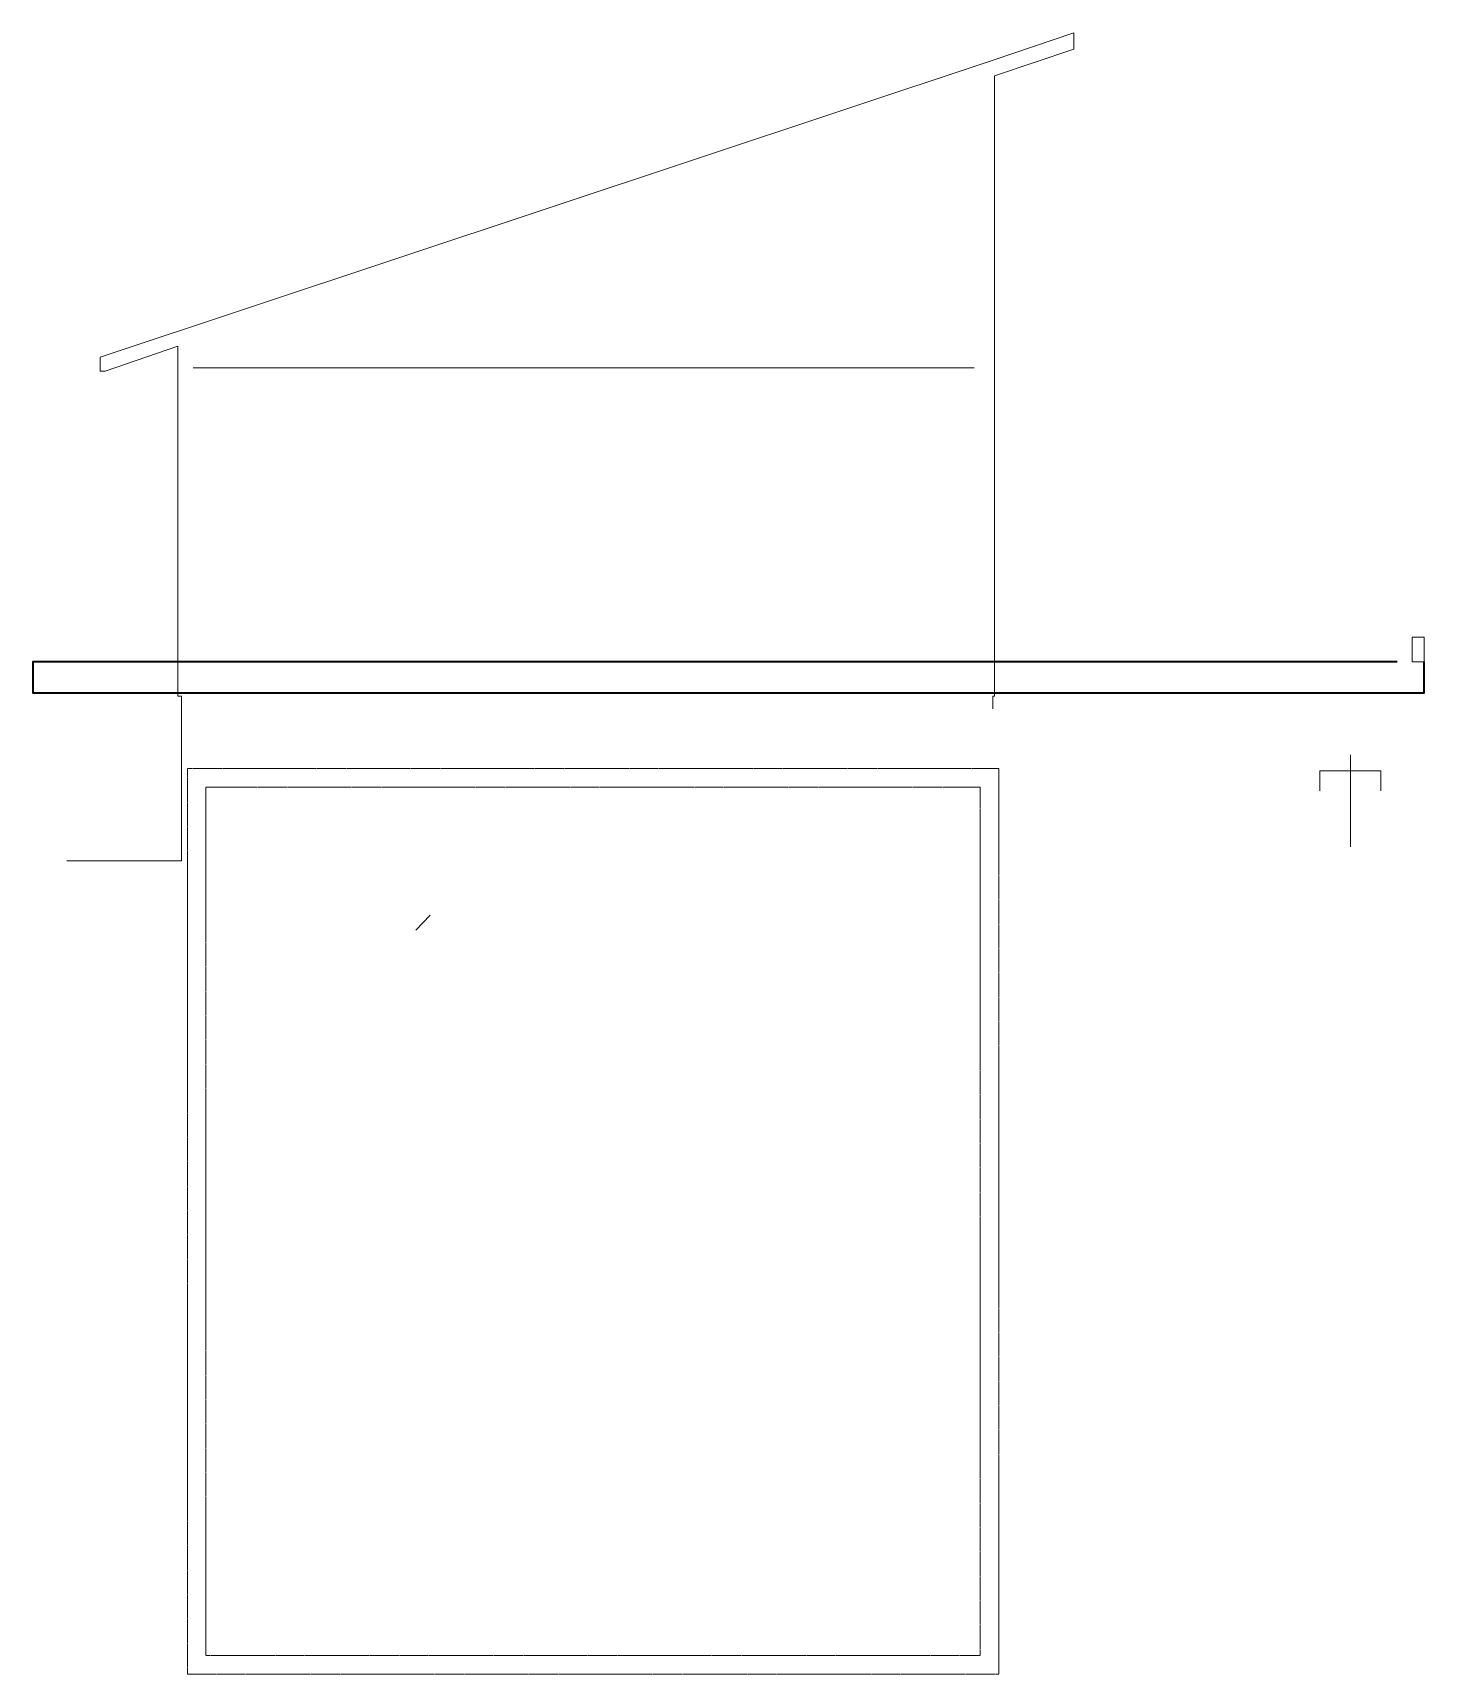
# Model space of a CAD drawing. Header units: inches. Extents: x -3905 to 10892, y 1064 to 9590.
# Drawn here: x 404.2 to 815.7, y 2808.2 to 3293.9 of the extents above; entities that cross this region are included whole.
import ezdxf

# ---------------------------------------------------------------- set-up
doc = ezdxf.new("R2010")
doc.units = ezdxf.units.IN
doc.header["$MEASUREMENT"] = 0
doc.linetypes.add('MYHIDDEN', pattern=[0.1875, 0.125, -0.0625])
for name, color, linetype, lineweight in [('ELEVATIONS', 40, 'Continuous', 0), ('FP-New', 131, 'Continuous', 0), ('Roof-Plate', 210, 'Continuous', 0)]:
    doc.layers.add(name, color=color, linetype=linetype, lineweight=lineweight)

msp = doc.modelspace()

# ---------------------------------------------------------------- linework, layer by layer
at = {"layer": 'ELEVATIONS', "linetype": 'Continuous', "lineweight": 5}
for p, q in [((793.85668, 3052.96919), (793.85668, 3080.24943)), ((784.85668, 3075.53896), (802.85668, 3075.53896)), ((784.85668, 3075.53896), (784.85668, 3069.53896)), ((802.85668, 3069.53896), (802.85668, 3075.53896))]:
    msp.add_line(p, q, dxfattribs=at)
at = {"layer": 'ELEVATIONS', "lineweight": 0}
msp.add_line((517.41655, 3028.38705), (521.66655, 3032.76205), dxfattribs=at)
msp.add_lwpolyline([(414.24018, 3048.82222), (448.1048, 3048.82222), (448.1048, 3097.57222), (447.1048, 3097.57222), (447.1048, 3201.18844), (425.6048, 3193.7111), (424.1048, 3193.7111), (424.1048, 3197.86991), (688.24863, 3285.80403), (712.1048, 3293.86991), (712.1048, 3288.99473), (688.6048, 3281.1614), (688.6048, 3097.57222), (688.1048, 3097.57222), (688.1048, 3093.87989)], dxfattribs=at)
at = {"layer": 'ELEVATIONS', "linetype": 'Continuous', "lineweight": 5}
msp.add_lwpolyline([(812.17727, 3115.03896), (815.67727, 3115.03896), (815.67727, 3107.78896), (812.17727, 3107.78896)], close=True, dxfattribs=at)
at = {"layer": 'ELEVATIONS', "linetype": 'Continuous', "lineweight": 35}
msp.add_lwpolyline([(807.67727, 3107.78896), (404.17727, 3107.78896), (404.17727, 3098.53896), (815.67727, 3098.53896), (815.67727, 3107.78896)], dxfattribs=at)
at = {"layer": 'FP-New', "lineweight": 0}
msp.add_line((451.6048, 3194.69722), (682.6048, 3194.69722), dxfattribs=at)
at = {"layer": 'Roof-Plate', "linetype": 'MYHIDDEN', "lineweight": 0}
for points in [[(449.87262, 3076.19904), (689.87262, 3076.19904), (689.87262, 2808.19904), (449.87262, 2808.19904)], [(455.37262, 3070.69904), (684.37262, 3070.69904), (684.37262, 2813.69904), (455.37262, 2813.69904)]]:
    msp.add_lwpolyline(points, close=True, dxfattribs=at)

doc.saveas('drawing.dxf')
